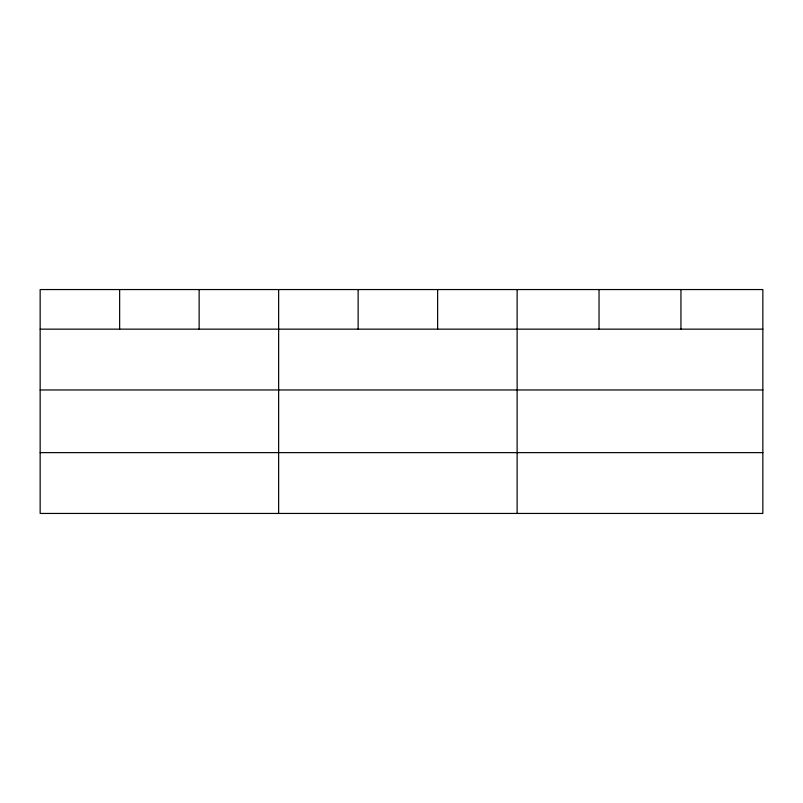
<?xml version="1.0" encoding="UTF-8"?>
<svg xmlns="http://www.w3.org/2000/svg" width="803" height="803" viewBox="0 0 803 803"><rect width="100%" height="100%" fill="white"/><g stroke="black" fill="none" stroke-linecap="round" stroke-linejoin="round"><path stroke-width="1.2" d="M762.85 389.967L762.85 289.552L40.15 289.552L40.15 513.448L762.85 513.448L762.85 389.967L40.15 389.967M40.15 329.15L762.85 329.15M40.15 452.631L762.85 452.631M680.944 289.552L680.944 329.15M599.038 289.552L599.038 329.15M517.132 289.552L517.132 513.448M437.635 289.552L437.635 329.15M358.138 289.552L358.138 329.15M278.641 289.552L278.641 513.448M199.144 289.552L199.144 329.15M119.647 289.552L119.647 329.15"/></g></svg>
